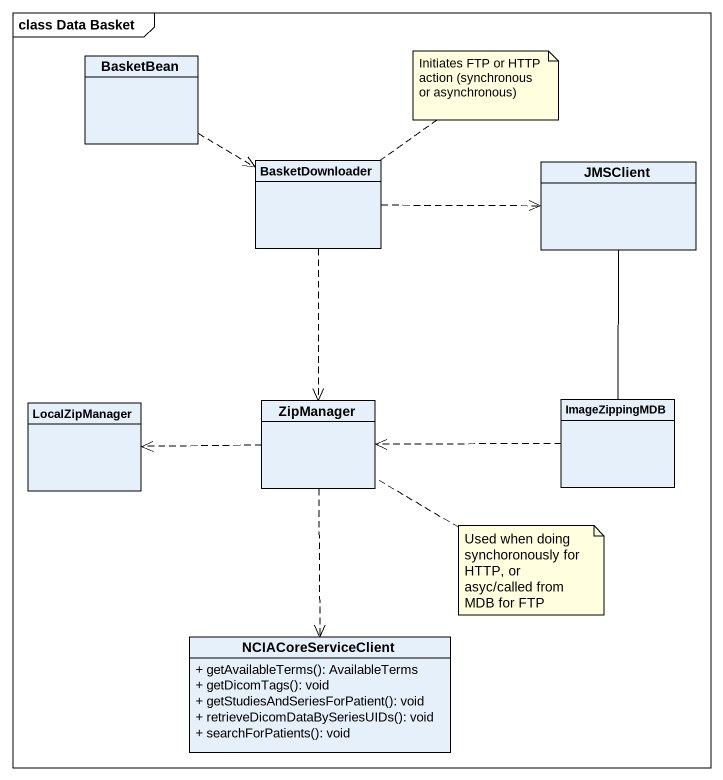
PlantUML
@startuml
mainframe class Data Basket
hide circle
hide empty members
skinparam classAttributeIconSize 0
class BasketBean
class BasketDownloader
class JMSClient
class LocalZipManager
class ZipManager
class ImageZippingMDB
class NCIACoreServiceClient {
  + getAvailableTerms(): AvailableTerms
  + getDicomTags(): void
  + getStudiesAndSeriesForPatient(): void
  + retrieveDicomDataBySeriesUIDs(): void
  + searchForPatients(): void
}
BasketBean .right.> BasketDownloader
BasketDownloader .right.> JMSClient
BasketDownloader ..> ZipManager
JMSClient -- ImageZippingMDB
ZipManager .left.> LocalZipManager
ZipManager ..> NCIACoreServiceClient
ImageZippingMDB .left.> ZipManager
note top of BasketDownloader : Initiates FTP or HTTP action (synchronous or asynchronous)
note right of ZipManager : Used when doing synchoronously for HTTP, or asyc/called from MDB for FTP
@enduml
